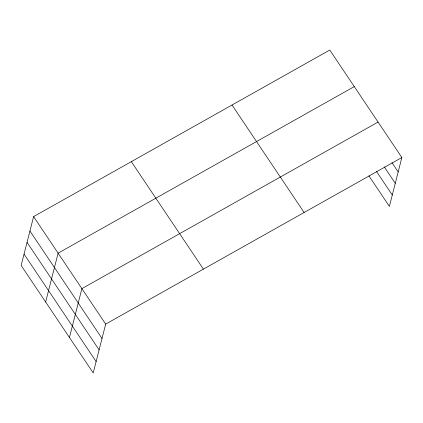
<?xml version="1.0" encoding="UTF-8"?>
<svg xmlns="http://www.w3.org/2000/svg" width="423" height="423" viewBox="0 0 423 423"><rect width="100%" height="100%" fill="white"/><g stroke="black" fill="none" stroke-linecap="round" stroke-linejoin="round"><path stroke-width="0.63" d="M33.602 216.613L21.15 265.459L93.224 372.954L105.676 324.108L401.85 157.541L329.776 50.046L33.602 216.613L105.676 324.108M45.658 302.006L58.104 253.16L354.278 86.593M69.441 337.48L81.893 288.634L378.067 122.067M401.85 157.541L389.398 206.387L368.909 175.825M391.962 162.649L398.186 171.928M384.306 166.926L395.283 183.302M376.565 171.548L392.301 195.019M232.037 105.015L304.111 212.51M131.336 161.644L203.415 269.144M29.933 230.995L102.012 338.495M27.035 242.368L99.109 349.869M24.048 254.086L96.127 361.58"/></g></svg>
